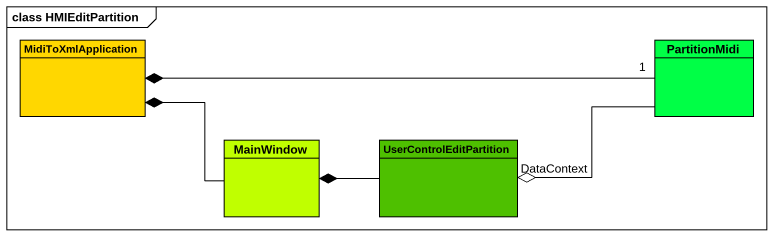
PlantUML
@startuml
mainframe class HMIEditPartition
hide circle
hide empty members
class MidiToXmlApplication #FFD700
class PartitionMidi #00FF46
class MainWindow #C0FF00
class UserControlEditPartition #4EC000
PartitionMidi "1" -left-* MidiToXmlApplication
PartitionMidi -left-o UserControlEditPartition : DataContext
MainWindow -left-* MidiToXmlApplication
UserControlEditPartition -left-* MainWindow
@enduml
